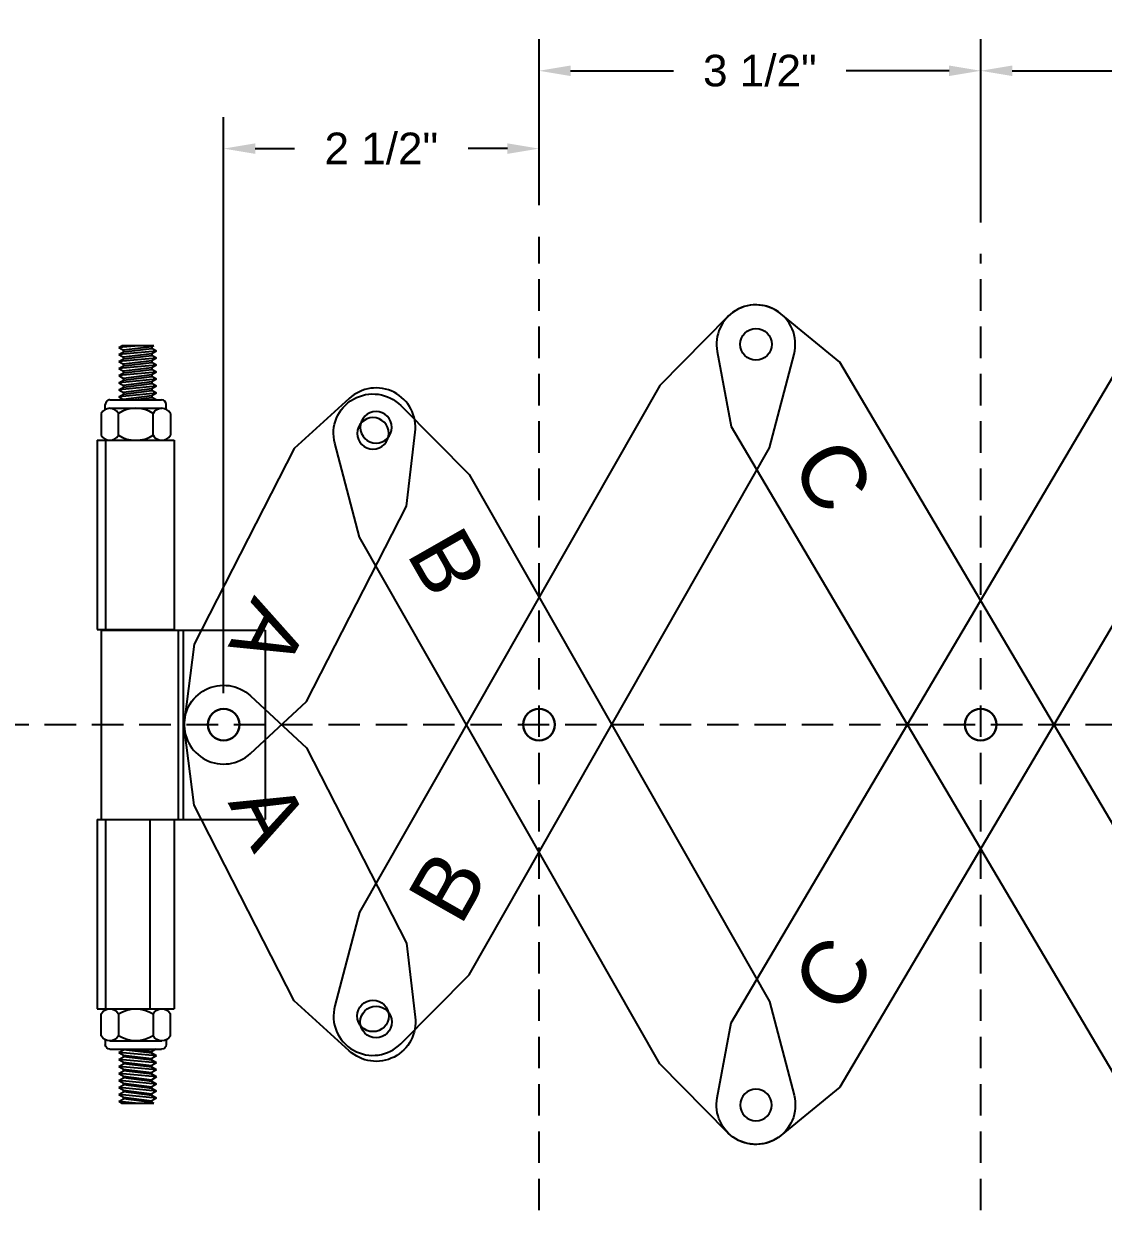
# Model space of a CAD drawing. Header units: inches. Extents: x 1.1 to 32.4, y -12.4 to 24.8.
# Drawn here: x 12.75 to 21.31, y 15.44 to 24.84 of the extents above; entities that cross this region are included whole.
import ezdxf

# ---------------------------------------------------------------- set-up
doc = ezdxf.new("R2010")
doc.units = ezdxf.units.IN
doc.header["$MEASUREMENT"] = 0
doc.linetypes.add('HIDDEN', pattern=[0.375, 0.25, -0.125])
for name, color, linetype in [('Anchors', 4, 'Continuous'), ('Conditions', 1, 'Continuous'), ('Dimensions', 3, 'Continuous'), ('Text', 2, 'Continuous')]:
    doc.layers.add(name, color=color, linetype=linetype)
doc.styles.add('Arial', font='arial.ttf')
doc.dimstyles.new('Arial', dxfattribs={"dimtxt": 0.25, "dimasz": 0.25, "dimexe": 0.25, "dimexo": 0.25, "dimgap": 0.25, "dimtad": 0, "dimtih": 1, "dimtoh": 1, "dimdec": 4, "dimzin": 0, "dimdsep": 46, "dimlunit": 4, "dimtxsty": 'Arial', "dimcen": 0.25, "dimadec": 0, "dimazin": 0, "dimtfac": 1, "dimtdec": 4, "dimtofl": 0, "dimtmove": 0, "dimatfit": 3, "dimfxl": 0, "dimfrac": 2, "dimtolj": 1, "dimtzin": 0, "dimarcsym": 0})

# ---------------------------------------------------------------- blocks, each defined once
blk = doc.blocks.new('*D16')
at = {"layer": 'Defpoints', "color": 0}
for p in [(16.8342, 23.8549), (16.8342, 23.157), (14.3351, 19.2915)]:
    blk.add_point(p, dxfattribs=at)
at = {"layer": 'Dimensions', "color": 0, "lineweight": -2}
for p, q in [((14.3351, 19.5415), (14.3351, 24.1049)), ((16.8342, 23.407), (16.8342, 24.1049)), ((14.5851, 23.8549), (14.8976, 23.8549)), ((16.5842, 23.8549), (16.2717, 23.8549))]:
    blk.add_line(p, q, dxfattribs=at)
at = {"layer": 'Dimensions', "color": 0}
for points in [[(14.5851, 23.8966), (14.5851, 23.8133), (14.3351, 23.8549)], [(16.5842, 23.8966), (16.5842, 23.8133), (16.8342, 23.8549)]]:
    blk.add_solid(points, dxfattribs=at)
at = {"layer": 'Dimensions', "color": 0, "insert": (15.5847, 23.8549), "char_height": 0.25, "attachment_point": 5, "style": 'Arial'}
blk.add_mtext('\\A1;2 1/2"', dxfattribs=at)
blk = doc.blocks.new('HLN516S')
at = {"layer": 'Anchors'}
for p, q in [((-0.2416, 0.2444), (-0.2416, 0.283)), ((-0.2046, 0.32), (0.2046, 0.32)), ((0.2416, 0.2444), (0.2416, 0.283)), ((-0.2737, 0.213), (-0.2737, 0.0403)), ((-0.2053, 0.2533), (0.2053, 0.2533)), ((-0.1369, 0.0403), (-0.1369, 0.213)), ((0.1369, 0.0403), (0.1369, 0.213)), ((0.2737, 0.213), (0.2737, 0.0403)), ((-0.2053, 0), (0.2053, 0))]:
    blk.add_line(p, q, dxfattribs=at)
for centre, radius, start, end in [((-0.2046, 0.283), 0.037, 90, 180), ((0.2046, 0.283), 0.037, 0, 90), ((-0.2053, 0.175), 0.0783, 29.02085, 150.97915), ((0, 0.0007), 0.2526, 57.19114, 122.80886), ((0.2053, 0.175), 0.0783, 29.02085, 150.97915), ((-0.2053, 0.0783), 0.0783, 209.02085, 330.97915), ((0, 0.2526), 0.2526, 237.19114, 302.80886), ((0.2053, 0.0783), 0.0783, 209.02085, 330.97915)]:
    blk.add_arc(centre, radius, start, end, dxfattribs=at)
blk = doc.blocks.new('BL-14B&C')
for p, q in [((71.0974, 26.4731), (70.4874, 26.4731)), ((70.4874, 26.4731), (70.4874, 24.9731)), ((71.0324, 26.4731), (71.0324, 24.9731)), ((71.0974, 26.4731), (71.0974, 24.9731)), ((71.0674, 24.9697), (69.7674, 24.9697)), ((69.7674, 24.9697), (69.7674, 23.4697)), ((70.4174, 24.9697), (70.4174, 23.4697)), ((70.4574, 24.9697), (70.4574, 23.4697)), ((71.0974, 24.9731), (70.4874, 24.9731)), ((71.0674, 24.9697), (71.0674, 23.4697)), ((71.0674, 23.4697), (69.7674, 23.4697)), ((71.0974, 23.4691), (70.4874, 23.4691)), ((70.4874, 23.4691), (70.4874, 21.9691)), ((70.6824, 23.4691), (70.6824, 21.9691)), ((71.0324, 23.4691), (71.0324, 21.9691)), ((71.0974, 23.4691), (71.0974, 21.9691)), ((71.0974, 21.9691), (70.4874, 21.9691))]:
    blk.add_line(p, q)
blk.add_circle((70.0965, 24.2205), 0.125)
at = {"layer": 'Anchors'}
for p, q in [((70.6274, 27.1796), (70.6644, 27.2008)), ((70.6274, 27.1796), (70.9274, 27.1518)), ((70.6274, 27.1796), (70.6644, 27.1584)), ((70.6503, 27.222), (70.6644, 27.2139)), ((70.6503, 27.222), (70.9019, 27.222)), ((70.6644, 27.2139), (70.6644, 27.2008)), ((70.6644, 27.2139), (70.8904, 27.1862)), ((70.8904, 27.173), (70.6644, 27.2008)), ((70.7692, 27.222), (70.9274, 27.2074)), ((70.9274, 27.2074), (70.8904, 27.1862)), ((70.8904, 27.1862), (70.8904, 27.173)), ((70.9274, 27.1518), (70.8904, 27.173)), ((70.9274, 27.2074), (70.9019, 27.222)), ((70.6274, 27.124), (70.6644, 27.1453)), ((70.6274, 27.124), (70.6644, 27.1028)), ((70.6274, 27.124), (70.9274, 27.0963)), ((70.6274, 27.0685), (70.6644, 27.0897)), ((70.6644, 27.1584), (70.6644, 27.1453)), ((70.6644, 27.1584), (70.8904, 27.1306)), ((70.8904, 27.1175), (70.6644, 27.1453)), ((70.6644, 27.1028), (70.6644, 27.0897)), ((70.6644, 27.1028), (70.8904, 27.075)), ((70.8904, 27.0619), (70.6644, 27.0897)), ((70.9274, 27.1518), (70.8904, 27.1306)), ((70.8904, 27.1306), (70.8904, 27.1175)), ((70.9274, 27.0963), (70.8904, 27.1175)), ((70.9274, 27.0963), (70.8904, 27.075)), ((70.8904, 27.075), (70.8904, 27.0619)), ((70.6274, 27.0685), (70.6644, 27.0473)), ((70.6274, 27.0685), (70.9274, 27.0407)), ((70.6274, 27.0129), (70.6644, 27.0341)), ((70.6274, 27.0129), (70.6644, 26.9917)), ((70.6274, 27.0129), (70.9274, 26.9852)), ((70.6274, 26.9574), (70.6644, 26.9786)), ((70.6644, 27.0473), (70.6644, 27.0341)), ((70.6644, 27.0473), (70.8904, 27.0195)), ((70.8904, 27.0064), (70.6644, 27.0341)), ((70.6644, 26.9917), (70.6644, 26.9786)), ((70.6644, 26.9917), (70.8904, 26.9639)), ((70.8904, 26.9508), (70.6644, 26.9786)), ((70.9274, 27.0407), (70.8904, 27.0619)), ((70.9274, 27.0407), (70.8904, 27.0195)), ((70.8904, 27.0195), (70.8904, 27.0064)), ((70.9274, 26.9852), (70.8904, 27.0064)), ((70.9274, 26.9852), (70.8904, 26.9639)), ((70.6274, 26.9574), (70.6644, 26.9362)), ((70.6274, 26.9574), (70.9274, 26.9296)), ((70.6274, 26.9018), (70.6644, 26.923)), ((70.6274, 26.9018), (70.6644, 26.8806)), ((70.6274, 26.9018), (70.9274, 26.874)), ((70.6644, 26.9362), (70.6644, 26.923)), ((70.6644, 26.9362), (70.8904, 26.9084)), ((70.8904, 26.8953), (70.6644, 26.923)), ((70.8904, 26.9639), (70.8904, 26.9508)), ((70.9274, 26.9296), (70.8904, 26.9508)), ((70.9274, 26.9296), (70.8904, 26.9084)), ((70.8904, 26.9084), (70.8904, 26.8953)), ((70.9274, 26.874), (70.8904, 26.8953)), ((70.6274, 26.8463), (70.6644, 26.8675)), ((70.6274, 26.8463), (70.6644, 26.825)), ((70.6274, 26.8463), (70.9274, 26.8185)), ((70.6317, 26.7931), (70.6644, 26.8119)), ((70.6644, 26.8806), (70.6644, 26.8675)), ((70.6644, 26.8806), (70.8904, 26.8528)), ((70.8904, 26.8397), (70.6644, 26.8675)), ((70.6644, 26.825), (70.6644, 26.8119)), ((70.6644, 26.825), (70.8904, 26.7973)), ((70.8172, 26.7931), (70.6644, 26.8119)), ((70.9274, 26.874), (70.8904, 26.8528)), ((70.8904, 26.8528), (70.8904, 26.8397)), ((70.9274, 26.8185), (70.8904, 26.8397)), ((70.9274, 26.8185), (70.8904, 26.7973)), ((70.8904, 26.7973), (70.8904, 26.7931)), ((70.6274, 21.5959), (70.9274, 21.6237)), ((70.6317, 21.6491), (70.6644, 21.6303)), ((70.8172, 21.6491), (70.6644, 21.6303)), ((70.6644, 21.6172), (70.8904, 21.6449)), ((70.6644, 21.6172), (70.6644, 21.6303)), ((70.8904, 21.6449), (70.8904, 21.6491)), ((70.9274, 21.6237), (70.8904, 21.6449)), ((70.9274, 21.6237), (70.8904, 21.6025)), ((70.6274, 21.5959), (70.6644, 21.6172)), ((70.6274, 21.5959), (70.6644, 21.5747)), ((70.6274, 21.5404), (70.9274, 21.5682)), ((70.6274, 21.5404), (70.6644, 21.5616)), ((70.6274, 21.5404), (70.6644, 21.5192)), ((70.8904, 21.6025), (70.6644, 21.5747)), ((70.6644, 21.5616), (70.8904, 21.5894)), ((70.6644, 21.5616), (70.6644, 21.5747)), ((70.8904, 21.5469), (70.6644, 21.5192)), ((70.6644, 21.506), (70.8904, 21.5338)), ((70.8904, 21.5894), (70.8904, 21.6025)), ((70.9274, 21.5682), (70.8904, 21.5894)), ((70.9274, 21.5682), (70.8904, 21.5469)), ((70.8904, 21.5338), (70.8904, 21.5469)), ((70.9274, 21.5126), (70.8904, 21.5338)), ((70.6274, 21.4848), (70.9274, 21.5126)), ((70.6274, 21.4848), (70.6644, 21.506)), ((70.6274, 21.4848), (70.6644, 21.4636)), ((70.6274, 21.4293), (70.9274, 21.457)), ((70.6274, 21.4293), (70.6644, 21.4505)), ((70.6644, 21.506), (70.6644, 21.5192)), ((70.8904, 21.4914), (70.6644, 21.4636)), ((70.6644, 21.4505), (70.8904, 21.4783)), ((70.6644, 21.4505), (70.6644, 21.4636)), ((70.8904, 21.4358), (70.6644, 21.4081)), ((70.9274, 21.5126), (70.8904, 21.4914)), ((70.8904, 21.4783), (70.8904, 21.4914)), ((70.9274, 21.457), (70.8904, 21.4783)), ((70.9274, 21.457), (70.8904, 21.4358)), ((70.8904, 21.4227), (70.8904, 21.4358)), ((70.6274, 21.4293), (70.6644, 21.4081)), ((70.6274, 21.3737), (70.9274, 21.4015)), ((70.6274, 21.3737), (70.6644, 21.3949)), ((70.6274, 21.3737), (70.6644, 21.3525)), ((70.6274, 21.3182), (70.9274, 21.3459)), ((70.6274, 21.3182), (70.6644, 21.3394)), ((70.6644, 21.3949), (70.8904, 21.4227)), ((70.6644, 21.3949), (70.6644, 21.4081)), ((70.8904, 21.3803), (70.6644, 21.3525)), ((70.6644, 21.3394), (70.8904, 21.3672)), ((70.6644, 21.3394), (70.6644, 21.3525)), ((70.9274, 21.4015), (70.8904, 21.4227)), ((70.9274, 21.4015), (70.8904, 21.3803)), ((70.8904, 21.3672), (70.8904, 21.3803)), ((70.9274, 21.3459), (70.8904, 21.3672)), ((70.9274, 21.3459), (70.8904, 21.3247)), ((70.6274, 21.3182), (70.6644, 21.2969)), ((70.6274, 21.2626), (70.9274, 21.2904)), ((70.6274, 21.2626), (70.6644, 21.2838)), ((70.6274, 21.2626), (70.6644, 21.2414)), ((70.8904, 21.3247), (70.6644, 21.2969)), ((70.6644, 21.2838), (70.8904, 21.3116)), ((70.6644, 21.2838), (70.6644, 21.2969)), ((70.8904, 21.2692), (70.6644, 21.2414)), ((70.6644, 21.2283), (70.8904, 21.256)), ((70.8904, 21.3116), (70.8904, 21.3247)), ((70.9274, 21.2904), (70.8904, 21.3116)), ((70.9274, 21.2904), (70.8904, 21.2692)), ((70.8904, 21.256), (70.8904, 21.2692)), ((70.9274, 21.2348), (70.8904, 21.256)), ((70.6503, 21.2202), (70.6644, 21.2283)), ((70.6503, 21.2202), (70.9019, 21.2202)), ((70.6644, 21.2283), (70.6644, 21.2414)), ((70.7692, 21.2202), (70.9274, 21.2348)), ((70.9274, 21.2348), (70.9019, 21.2202))]:
    blk.add_line(p, q, dxfattribs=at)
for p in [(70.6644, 27.2139), (70.6644, 27.1584), (70.6644, 27.1028), (70.6644, 27.0473), (70.6644, 26.9917), (70.6644, 26.9362), (70.6644, 26.8806), (70.6644, 26.825), (70.6644, 21.6172), (70.6644, 21.5616), (70.6644, 21.506), (70.6644, 21.4505), (70.6644, 21.3949), (70.6644, 21.3394), (70.6644, 21.2838), (70.6644, 21.2283)]:
    blk.add_point(p, dxfattribs=at)
at = {"xscale": -1}
blk.add_blockref('HLN516S', (70.7924, 26.4731), dxfattribs=at)
at = {"rotation": 180}
blk.add_blockref('HLN516S', (70.7924, 21.9691), dxfattribs=at)
blk = doc.blocks.new('*D13')
at = {"layer": 'Defpoints', "color": 0}
for p in [(23.8342, 24.4714), (23.8342, 23.157), (20.3342, 23.0209)]:
    blk.add_point(p, dxfattribs=at)
at = {"layer": 'Dimensions', "color": 0, "lineweight": -2}
for p, q in [((20.3342, 23.2709), (20.3342, 24.7214)), ((23.8342, 23.407), (23.8342, 24.7214)), ((20.5842, 24.4714), (21.3993, 24.4714)), ((23.5842, 24.4714), (22.769, 24.4714))]:
    blk.add_line(p, q, dxfattribs=at)
at = {"layer": 'Dimensions', "color": 0}
for points in [[(20.5842, 24.5131), (20.5842, 24.4298), (20.3342, 24.4714)], [(23.5842, 24.5131), (23.5842, 24.4298), (23.8342, 24.4714)]]:
    blk.add_solid(points, dxfattribs=at)
at = {"layer": 'Dimensions', "color": 0, "insert": (22.0842, 24.4714), "char_height": 0.25, "attachment_point": 5, "style": 'Arial'}
blk.add_mtext('\\A1;3 1/2"', dxfattribs=at)
blk = doc.blocks.new('*D14')
at = {"layer": 'Defpoints', "color": 0}
for p in [(20.3342, 24.4714), (16.8342, 23.157), (20.3342, 23.0209)]:
    blk.add_point(p, dxfattribs=at)
at = {"layer": 'Dimensions', "color": 0, "lineweight": -2}
for p, q in [((16.8342, 23.407), (16.8342, 24.7214)), ((20.3342, 23.2709), (20.3342, 24.7214)), ((17.0842, 24.4714), (17.8993, 24.4714)), ((20.0842, 24.4714), (19.269, 24.4714))]:
    blk.add_line(p, q, dxfattribs=at)
at = {"layer": 'Dimensions', "color": 0}
for points in [[(17.0842, 24.5131), (17.0842, 24.4298), (16.8342, 24.4714)], [(20.0842, 24.5131), (20.0842, 24.4298), (20.3342, 24.4714)]]:
    blk.add_solid(points, dxfattribs=at)
at = {"layer": 'Dimensions', "color": 0, "insert": (18.5842, 24.4714), "char_height": 0.25, "attachment_point": 5, "style": 'Arial'}
blk.add_mtext('\\A1;3 1/2"', dxfattribs=at)
blk = doc.blocks.new('B')
blk.add_lwpolyline([(31.2997, 47.7408), (32.041, 47.5421), (36.8464, 47.5421), (37.5877, 47.7408, 0.767327), (37.5877, 48.3435), (36.8464, 48.5421), (32.041, 48.5421), (31.2997, 48.3435, 0.767327)], format="xyb", close=True)
for centre in [(31.3814, 48.0421), (34.0373, 48.0421), (37.5064, 48.0421)]:
    blk.add_circle(centre, 0.125)
at = {"layer": 'Text', "insert": (32.3337, 48.2877), "char_height": 0.5, "attachment_point": 1, "style": 'Arial'}
blk.add_mtext('B', dxfattribs=at)
blk = doc.blocks.new('A')
blk.add_lwpolyline([(2.7537, 0.2932, -0.700208), (2.7537, -0.2932), (2.2011, -0.5), (0.4615, -0.5), (-0.1067, -0.2932, -0.700208), (-0.1067, 0.2932), (0.4615, 0.5), (2.2011, 0.5)], format="xyb", close=True)
for centre in [(0, 0), (2.647, 0)]:
    blk.add_circle(centre, 0.125)
at = {"layer": 'Text', "insert": (0.5632, 0.2456), "char_height": 0.5, "attachment_point": 1, "style": 'Arial'}
blk.add_mtext('A', dxfattribs=at)
blk = doc.blocks.new('C')
blk.add_lwpolyline([(38.4919, 44.1802, 0.700208), (38.4919, 44.7666), (37.9237, 44.9734), (31.8457, 44.9734), (31.2775, 44.7666, 0.700208), (31.2775, 44.1802), (31.8457, 43.9734), (37.9237, 43.9734)], format="xyb", close=True)
for centre in [(31.3842, 44.4734), (34.8847, 44.4734), (38.3852, 44.4734)]:
    blk.add_circle(centre, 0.125)
at = {"layer": 'Text', "insert": (32.3378, 44.719), "char_height": 0.5, "attachment_point": 1, "style": 'Arial'}
blk.add_mtext('C', dxfattribs=at)

msp = doc.modelspace()

# ---------------------------------------------------------------- linework, layer by layer
at = {"linetype": 'HIDDEN'}
for p, q in [((16.834178, 15.444584), (16.834178, 23.156961)), ((20.334178, 15.444584), (20.334178, 23.020861)), ((11.790547, 19.291535), (29.709873, 19.291535))]:
    msp.add_line(p, q, dxfattribs=at)

# ---------------------------------------------------------------- block references
at = {"layer": 'Conditions', "color": 7}
for name, p, rotation in [('B', (41.702043, -34.076745), 60.30111849708158), ('C', (-35.702106, 26.691292), 300.5878915137225), ('A', (14.335149, 19.291535), 297.1515821232474)]:
    msp.add_blockref(name, p, dxfattribs=dict(at, rotation=rotation))
at = {"layer": 'Conditions', "color": 7, "xscale": -1}
for name, p, rotation in [('C', (-35.702106, 11.891778), 239.4121084862776), ('A', (14.335149, 19.291535), 242.8484178767526), ('B', (41.702043, 72.659814), 119.6988815029183)]:
    msp.add_blockref(name, p, dxfattribs=dict(at, rotation=rotation))
at = {"layer": 'Conditions', "xscale": -1}
msp.add_blockref('BL-14B&C', (84.431623, -4.928918), dxfattribs=at)

# ---------------------------------------------------------------- dimensions: what is measured, and where the dimension line sits
at = {"layer": 'Dimensions'}
for base, p1, p2, picture, middle in [((20.334178, 24.471422), (16.834178, 23.156961), (20.334178, 23.020861), '*D14', (18.584178, 24.471422)), ((23.834178, 24.471422), (20.334178, 23.020861), (23.834178, 23.156961), '*D13', (22.084178, 24.471422)), ((16.834178, 23.854937), (14.335149, 19.291535), (16.834178, 23.156961), '*D16', (15.584664, 23.854937))]:
    dim = msp.add_linear_dim(base=base, p1=p1, p2=p2, dimstyle='Arial', override={"dimpost": ''}, dxfattribs=at)
    dim.commit()
    dim.dimension.update_dxf_attribs({"geometry": picture, "text_midpoint": middle})

doc.saveas('drawing.dxf')
